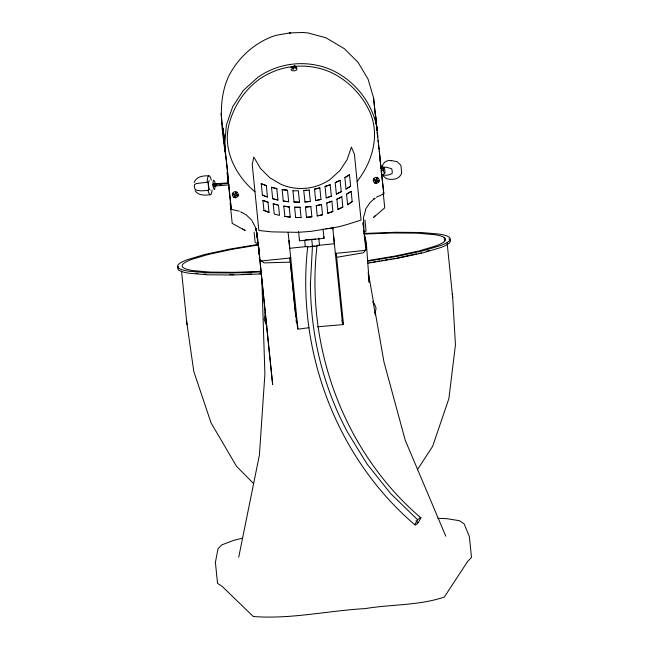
<?xml version="1.0" encoding="UTF-8"?>
<svg xmlns="http://www.w3.org/2000/svg" width="650" height="650" viewBox="0 0 650 650"><rect width="100%" height="100%" fill="white"/><g stroke="black" fill="none" stroke-linecap="round" stroke-linejoin="round"><path stroke-width="0.97" d="M400.969 165.807L401.668 172.681L401.261 172.933M307.743 246.293C296.01 349.221 335.627 457.039 414.757 524.704L415.293 525.021L416.504 524.339L418.08 522.844L420.924 517.887C343.647 451.856 305.321 346.491 316.997 246.09L316.339 245.692L317.037 245.351M310.416 283.985L312.447 246.334L314.762 246.033M228.101 177.913C225.908 144.016 213.574 107.949 229.06 75.498C238.298 57.834 253.589 43.769 272.22 36.562L276.9 35.165L290.542 32.792L289.973 33.386L289.274 32.922L303.071 32.5L307.97 32.931L325.983 37.806L344.362 48.709L358.085 62.368L368.03 79.072L373.555 97.784L383.825 193.838L376.334 197.234M239.314 211.185L231.294 209.357L224.705 144.511L226.363 125.036L232.732 106.608L243.417 90.382L257.757 77.374A75.441 75.002 -6.7 0 1 331.37 69.883C355.266 80.706 372.556 103.22 377.236 128.984M401.586 173.331C399.271 179.725 391.779 180.302 386.165 178.539L382.915 175.581L382.704 174.98L385.052 172.843L384.572 168.147L381.883 166.855L381.956 166.197L384.516 162.281L388.359 160.363L391.641 160.834M265.046 314.454L264.225 319.483L266.045 324.252M375.253 313.137L376.074 308.1L374.254 303.339M238.713 557.261L259.399 455.081L264.899 374.059L261.836 279.841L258.497 246.756M383.598 167.57L382.98 170.202L384.483 173.322M414.757 524.704L417.601 519.756L420.387 517.571L420.924 517.887M237.746 195.195L238.201 195.276L236.023 194.675L236.697 192.286L236.568 192.822L235.609 192.53L235.739 191.994L235.064 194.382L232.732 193.602L233.204 193.806L232.928 194.756L232.448 194.545L234.788 195.325L234.106 197.543L234.244 197.072L235.072 197.836L235.739 195.553L237.924 196.219C236.746 196.365 238.428 193.968 237.461 196.081M212.046 189.954A9.482 2.373 85.8 0 1 208.162 190.986L208.601 188.273L208.13 183.576L207.204 181.602A9.482 2.373 85.8 0 1 208.707 175.857A9.482 2.373 85.8 0 1 211.153 179.489L211.25 180.082M365.698 209.682L363.431 217.693L364.138 232.286M373.848 180.407L373.376 180.204L375.708 180.984L373.848 180.407L374.116 179.408L373.652 179.262L375.993 180.034L376.667 177.653L376.537 178.189L377.496 178.482L377.626 177.946L376.951 180.334L379.121 180.936L378.658 180.789L378.389 181.797L376.675 181.277L378.844 181.878L378.381 181.74M375.7 180.919L375.034 183.202C374.871 182.309 376.642 182.853 375.993 183.495L376.667 181.212M209.178 180.537L208.512 182.349L208.52 185.843L209.186 188.979L210.129 189.922M194.196 182.512C196.243 176.442 203.182 175.622 208.699 175.841M417.276 469.918L432.648 446.306L448.89 398.613L455.447 344.776L452.701 297.651L447.151 243.043M329.615 228.264C340.413 227.11 350.74 223.275 361.059 220.082L357.126 181.382C372.523 162.013 380.307 134.591 369.501 111.231C361.433 94.031 347.661 80.161 330.428 72.142A73.076 72.646 -6.7 0 0 294.808 66.381M291.428 67.145L291.752 66.666L293.581 66.853L294.214 65.902L295.368 66.276L294.263 66.422L294.214 65.902L293.629 67.373L291.346 67.137L291.029 67.616L291.752 66.666L291.801 67.178M291.525 68.835L290.973 69.656L291.988 70.655L294.206 70.882L296.335 70.208L297.123 69.03M294.572 67.47L294.523 66.95L296.709 67.689L294.198 67.429L293.467 69.119L293.581 68.364L292.638 68.266L292.524 69.022L293.256 67.332L292.687 68.778M294.523 66.95L295.157 65.999L295.206 66.519M295.88 67.608L296.205 67.121L295.929 68.12L296.384 68.169L295.88 67.608L295.929 68.12M365.625 209.064L370.102 202.499L374.221 198.786M375.529 215.394L373.49 217.514L384.735 207.838L383.167 192.368M364.366 232.692L366.064 230.912L364.951 219.936M347.62 204.774L352.186 201.541L351.146 191.287L346.539 194.196L347.62 204.774L352.186 201.541M344.866 177.637L349.464 174.736L344.866 177.637L346.027 189.093L350.626 186.184L349.464 174.736M351.162 191.425L346.539 194.196M336.367 194.082L335.205 182.634L340.104 180.278L341.266 191.734L336.367 194.082L341.266 191.734M340.121 180.416L335.205 182.634M336.887 199.184L341.786 196.828L336.887 199.184L337.927 209.438L342.826 207.082L341.786 196.828M330.184 184.697L331.346 196.154L326.211 197.925L325.049 186.469L329.322 184.99M330.2 184.844L325.049 186.469M326.731 203.028L331.866 201.248L326.731 203.028L327.771 213.281L332.906 211.502L331.866 201.248M426.189 251.387L429.041 250.534M373.555 198.981L375.204 198.551L374.814 198.218M242.344 538.208L233.699 540.369L221.788 544.895L218.01 548.827L215.402 562.356L217.531 583.326L222.284 586.503L253.281 616.492C290.607 619.466 328.014 610.634 365.267 608.595C391.454 604.207 418.99 605.678 444.324 597.049L467.594 561.543L471.494 557.481L469.365 536.51L464.084 523.786L459.477 520.707L446.802 518.684L437.856 518.318M314.527 189.118L319.824 187.947L314.527 189.118L315.689 200.574L320.986 199.404L319.824 187.947M321.506 204.498L316.209 205.668L317.249 215.922L322.546 214.752L321.506 204.498L316.225 205.814M397.028 258.058L416.561 253.857M418.511 253.443L421.444 252.809M332.426 227.979L310.586 231.416L297.668 232.342L271.765 231.871L258.871 230.482L252.241 164.661L253.768 156.991L260.512 168.472L269.726 177.694L280.906 184.308A50.635 50.343 -6.7 0 0 330.314 179.286L339.934 170.552L347.108 159.656L351.406 147.054L354.421 154.261L357.126 181.382M258.099 244.392L229.491 249.161L204.653 254.499L187.265 259.707A142.976 15.438 -5.8 0 0 188.622 271.204L206.814 272.797L232.302 273.008L261.349 271.911M257.961 245.009L232.351 249.283L208.357 254.434L191.555 259.464A138.133 14.918 -5.8 0 0 192.871 270.579L210.446 272.114L235.064 272.317L261.064 271.334M367.819 260.601L395.395 256.002L419.388 250.851L436.191 245.814A138.133 14.918 -5.8 0 0 434.874 234.707L417.3 233.171L392.681 232.968L364.683 234.024M367.673 261.219L398.255 256.116L423.085 250.786L440.481 245.578A142.976 15.438 -5.8 0 0 439.124 234.073L420.932 232.489L395.444 232.278L364.398 233.447M369.874 262.584L371.808 262.259M373.75 261.934L375.692 261.609M377.634 261.292L379.567 260.967M381.509 260.642L383.451 260.317M385.393 259.992L387.327 259.675M389.269 259.35L391.211 259.025M393.152 258.7L395.086 258.383M367.876 263.209L398.458 258.115L423.288 252.777L440.684 247.569A142.976 15.438 -5.8 0 0 448.979 238.924M305.581 239.801L315.299 239.102M304.688 240.508L305.297 246.545L308.921 246.862L316.014 246.139L319.483 245.099L318.768 238.062M308.929 327.706L297.814 329.209L294.978 309.01L289.941 257.757M212.794 184.649L228.085 183.422M212.948 186.176L229.206 184.868M317.338 326.796L343.501 324.594L336.221 253.199M309.164 189.979L310.334 201.427L304.931 201.979L303.769 190.523L306.467 190.247M309.181 190.117L303.769 190.523M305.451 207.082L310.846 206.529L305.451 207.082L306.491 217.328L311.894 216.783L310.846 206.529M325.869 228.646L327.738 228.459M299.333 239.249L299.52 240.809L324.009 238.322L323.058 228.938M305.589 246.659L289.713 248.276L288.933 240.394M316.509 245.546L334.376 243.734L333.596 235.852M290.899 257.944L262.738 260.812L260.041 260.634L258.481 245.749M335.148 253.443L363.301 250.575L365.893 249.86L366.543 249.104L364.341 234.837M228.223 182.894L213.452 183.893M219.668 185.071L221.601 184.925M207.228 182.252L196.365 183.544L194.569 184.551L194.35 186.932L195.049 189.248L197.064 190.418L201.338 190.864L208.057 190.377M210.608 194.618C205.294 195.447 198.331 195.861 195.024 190.645M310.895 246.447L312.447 246.334M290.396 262.153L264.038 262.884L260.756 260.512M241.759 274.357L251.607 273.991M259.488 273.691L261.454 273.618M261.552 273.902L232.505 275.007L207.017 274.787L188.825 273.203A142.976 15.438 -5.8 0 1 178.709 266.427M229.881 274.625L233.886 274.658M292.939 190.824L298.35 190.759L299.512 202.215L294.068 201.996L299.512 202.215M294.604 207.236L300.032 207.317L294.604 207.236L295.644 217.49L301.072 217.563L300.032 207.317M241.174 212.257L240.711 211.916M381.883 166.855L386.896 167.391L391.723 168.773L392.202 171.137L392.194 173.469L389.472 174.712L386.246 175.289L382.704 174.98M195.918 273.325L197.901 273.496M203.864 274.016L205.847 274.186M380.526 167.643L383.411 167.96M381.461 168.813C384.337 167.269 383.703 173.095 383.378 169.024M381.615 170.341L383.541 170.544M282.124 189.589L287.503 190.296L282.124 189.589L283.286 201.045L288.673 201.744L287.503 190.296M283.806 206.139L289.201 206.984L283.806 206.139L284.846 216.393L290.233 217.1L289.185 206.846M391.901 160.672L397.118 161.671L400.766 165.206M271.513 187.257L276.803 188.719L271.513 187.257L272.675 198.713L277.948 200.029L276.786 188.573M273.195 203.808L278.468 205.132L279.508 215.377L274.235 214.061L273.195 203.808L277.591 204.912M375.18 182.796L376.139 183.089M234.114 197.34L235.625 197.803L237.705 196.666L238.379 194.366L237.258 192.254L234.991 191.563L232.911 192.692L232.237 194.992L233.358 197.112M261.227 183.714L266.321 185.632L261.227 183.714L262.397 195.171L267.491 197.088L266.321 185.632M267.467 196.942L262.397 195.171M263.762 200.582L268.019 202.329L262.925 200.411M269.043 212.436L263.941 210.373L269.043 212.436L268.003 202.183M241.507 212.168L246.472 215.069L251.964 220.415M242.743 228.906L245.229 230.571L232.204 223.356L230.141 203.052M257.205 243.596L255.133 242.206L254.118 232.221M417.601 519.756L390.642 493.553L367.071 464.067L347.246 431.73A327.714 316.03 -53.9 0 1 310.432 283.985M415.935 520.764L418.08 522.844M254.946 191.782C235.958 175.906 222.828 150.613 228.719 125.556C233.163 107.088 243.856 90.732 259.123 79.397A73.076 72.646 -6.7 0 1 293.832 66.471M253.484 483.438L236.511 466.269L211.023 422.817L193.789 371.402L186.55 320.832M252.232 221.227L256.059 228.621L257.611 238.566M445.794 536.185L405.234 440.237L383.955 361.936L375.213 312.008M215.272 184.291L214.597 181.155L213.655 180.213L212.989 182.024L212.997 185.518L213.663 188.662L214.614 189.597L215.272 185.169M373.677 304.688L373.051 301.299L375.497 315.274L374.977 312.13M368.217 272.066L373.636 303.022M257.676 239.549L256.059 228.621L259.399 254.459M258.399 244.977L256.059 228.621L257.725 240.029M363.041 222.357L363.512 226.029M289.916 32.922L289.973 33.386M258.229 243.425L258.123 242.531L258.399 245.611M258.375 244.887L258.269 244.197M452.246 293.8L452.701 297.651M377.309 134.217L377.666 137.231M378.024 140.254L378.259 142.269M378.617 145.283L379.088 149.313M379.324 151.32L380.632 162.394M380.348 162.589L379.884 159.583M380.583 164.572L381.046 168.545M380.664 166.221L380.9 168.212M381.249 171.186L381.721 175.159L381.241 170.438M381.834 176.142L383.825 193.838M364.227 234.122L364.106 233.066L366.324 242.564L369.216 282.482L368.233 273.861M350.626 186.184L346.027 189.093M342.826 207.082L337.927 209.438M331.346 196.154L326.211 197.925M332.906 211.502L327.771 213.281M343.33 323.099L343.501 324.594M320.986 199.404L315.689 200.574M322.546 214.752L317.249 215.922M323.83 236.754L324.009 238.322M310.334 201.427L304.931 201.979M311.894 216.783L306.491 217.328M301.072 217.563L295.644 217.49M288.673 201.744L283.286 201.045M290.233 217.1L284.846 216.393M277.948 200.029L272.675 198.713M236.568 192.822L235.609 192.53M221.024 113.311L224.705 144.511M227.012 172.266L228.207 183.194M228.451 184.47L231.294 209.357M364.252 234.203L363.675 229.783M258.464 245.7L259.269 253.273M375.326 112.986L375.952 119.007M364.341 234.983L365.893 249.86L363.423 252.769L336.651 257.319L336.269 253.622M223.267 129.951L223.113 128.481L223.194 129.415M363.025 223.551L363.48 227.922M342.168 320.564L342.452 323.31M297.497 325.114L297.692 326.942M265.484 314.876L265.208 312.268L265.549 315.697M266.386 323.911L266.638 326.349L261.836 279.841M377.276 132.34L377.707 136.451L377.341 132.641M266.533 325.366L272.634 384.394L259.967 259.951M223.714 134.257L225.03 147.176M444.21 237.461L444.616 241.499M376.049 119.957L376.464 123.979M376.675 126.466L376.984 129.48M376.366 123.443L375.408 113.921M376.667 125.994L377.146 130.739M373.555 97.784L375.156 113.506M375.359 115.472L375.757 119.405M376.058 122.354L376.252 124.312M376.651 128.245L376.854 130.211M375.351 117.796L375.546 119.689M332.8 227.947L332.922 229.141M332.711 227.346L342.558 324.204M311.764 239.566L312.479 246.602M294.198 67.429L294.247 67.949M293.581 66.853L293.629 67.373M298.569 231.424L299.52 240.809M292.923 190.686L294.084 202.142M288.129 232.489L297.887 328.746M262.909 200.265L263.957 210.519M224.153 138.938L224.559 142.959M223.576 133.242L223.957 137.036M228.889 188.134L227.833 178.693L228.239 182.642M223.836 138.97L222.796 128.513L225.176 151.97L224.136 141.513M216.466 184.291L216.621 185.811M214.524 184.527L214.679 186.046M181.553 271.074L187.005 324.691M375.334 117.382L375.529 119.291M289.965 258.05L295.791 316.867M296.083 319.857L296.278 321.856M223.559 132.827L223.941 136.638M224.185 139.019L224.607 143.309M224.851 145.681L225.493 151.938M258.83 250.217L259.269 254.654M258.261 244.303L258.627 248.064M373.831 178.352L373.157 180.651L374.286 182.764L376.545 183.463L378.625 182.325L379.308 180.026L378.178 177.913L375.911 177.222L373.831 178.352"/></g></svg>
